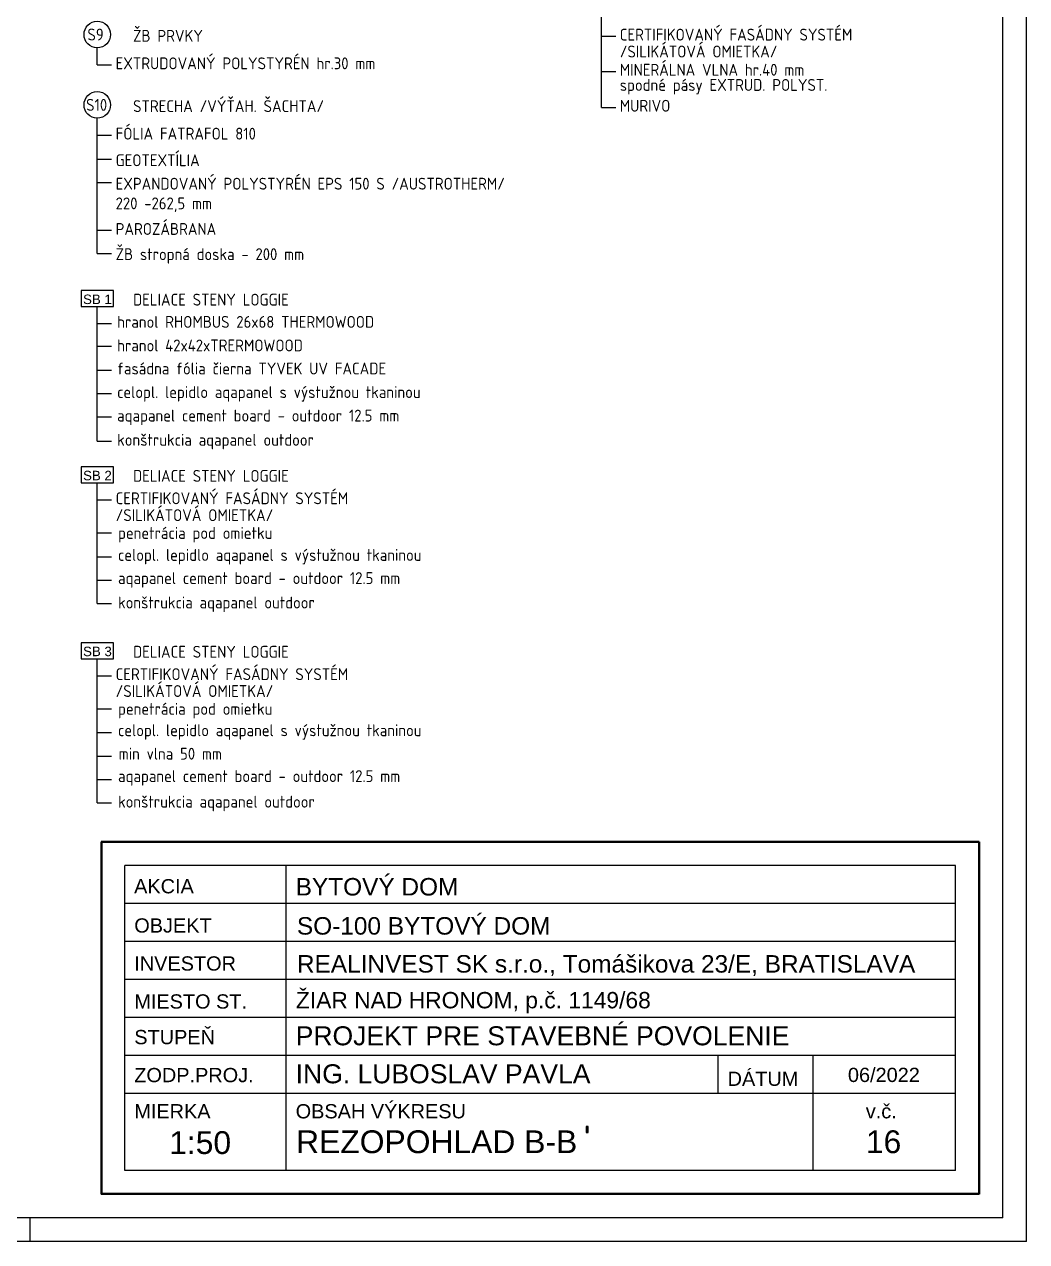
# Model space of a CAD drawing. Extents: x 3792242 to 5145247, y -1546315 to -1031918.
# Drawn here: x 3952655 to 3963214, y -1545690 to -1532873 of the extents above; entities that cross this region are included whole.
import ezdxf

# ---------------------------------------------------------------- set-up
doc = ezdxf.new("R2010")
doc.units = 0
doc.header["$MEASUREMENT"] = 0
doc.layers.add('OKNÁ', color=143, linetype='CONTINUOUS')
doc.layers.add('TENKÁ', color=7, linetype='CONTINUOUS')
doc.styles.add('ARIAL', font='arial.ttf')
doc.styles.add('STYLE1', font='isocp.shx')

msp = doc.modelspace()

# ---------------------------------------------------------------- hatches: boundary and pattern name
at = {"layer": 'TENKÁ'}
h = msp.add_hatch(color=256, dxfattribs=at)
h.dxf.hatch_style = 1
h.paths.add_polyline_path([(3958572.7, -1544477.641), (3958572.7, -1544541.266), (3958596.325, -1544541.266), (3958596.325, -1544477.641)])

# ---------------------------------------------------------------- linework, layer by layer
at = {"layer": 'OKNÁ', "ltscale": 0.25}
for p, q in [((3958734.337, -1533747.07), (3958734.337, -1532785.471)), ((3958734.337, -1532998.184), (3958884.337, -1532998.184)), ((3953423.966, -1533300.309), (3953423.966, -1533120.977)), ((3953423.966, -1533300.309), (3953573.966, -1533300.309)), ((3958734.337, -1533367.961), (3958884.337, -1533367.961)), ((3958734.337, -1533747.07), (3958884.337, -1533747.07)), ((3953423.966, -1535285.365), (3953423.966, -1533861.405)), ((3953423.966, -1534040.736), (3953573.966, -1534040.736)), ((3953423.966, -1534040.736), (3953573.966, -1534040.736)), ((3953423.966, -1534291.811), (3953573.966, -1534291.811)), ((3953423.966, -1534538.588), (3953573.966, -1534538.588)), ((3953423.966, -1535038.588), (3953573.966, -1535038.588)), ((3953423.966, -1535285.365), (3953573.966, -1535285.365)), ((3953423.966, -1537260.236), (3953423.966, -1535844.871)), ((3953423.966, -1536024.202), (3953573.966, -1536024.202)), ((3953423.966, -1536262.384), (3953573.966, -1536262.384)), ((3953423.966, -1536262.384), (3953573.966, -1536262.384)), ((3953423.966, -1536513.459), (3953573.966, -1536513.459)), ((3953423.966, -1536760.236), (3953573.966, -1536760.236)), ((3953423.966, -1537007.013), (3953573.966, -1537007.013)), ((3953423.966, -1537260.236), (3953573.966, -1537260.236)), ((3953423.966, -1538972.432), (3953423.966, -1537700.29)), ((3953423.966, -1537879.621), (3953573.966, -1537879.621)), ((3953423.966, -1538227.804), (3953573.966, -1538227.804)), ((3953423.966, -1538227.804), (3953573.966, -1538227.804)), ((3953423.966, -1538478.878), (3953573.966, -1538478.878)), ((3953423.966, -1538725.655), (3953573.966, -1538725.655)), ((3953423.966, -1538972.432), (3953573.966, -1538972.432)), ((3953423.966, -1541070.971), (3953423.966, -1539552.052)), ((3953423.966, -1539731.383), (3953573.966, -1539731.383)), ((3953423.966, -1540079.566), (3953573.966, -1540079.566)), ((3953423.966, -1540079.566), (3953573.966, -1540079.566)), ((3953423.966, -1540330.64), (3953573.966, -1540330.64)), ((3953423.966, -1540577.417), (3953573.966, -1540577.417)), ((3953423.966, -1540824.194), (3953573.966, -1540824.194)), ((3953423.966, -1541070.971), (3953573.966, -1541070.971))]:
    msp.add_line(p, q, dxfattribs=at)
for centre in [(3953423.966, -1532980.977), (3953423.966, -1533721.405)]:
    msp.add_circle(centre, 140, dxfattribs=at)
at = {"layer": 'TENKÁ', "color": 7}
for p, q in [((3963213.575, -1545689.552), (3963213.575, -1517855.516)), ((3962963.575, -1545439.552), (3962963.575, -1518105.516)), ((3962963.575, -1545439.552), (3886406.575, -1545439.552)), ((3963213.575, -1545689.552), (3886156.575, -1545689.552))]:
    msp.add_line(p, q, dxfattribs=at)
at = {"layer": 'TENKÁ', "lineweight": 40, "ltscale": 0.25}
for p, q in [((3962713.575, -1541479.552), (3953463.575, -1541479.552)), ((3953463.575, -1541481.552), (3953463.575, -1545189.552)), ((3962713.575, -1541481.552), (3953463.575, -1541481.552)), ((3962713.575, -1541483.552), (3953463.575, -1541483.552)), ((3953465.575, -1541481.552), (3953465.575, -1545189.552)), ((3953467.575, -1541481.552), (3953467.575, -1545189.552)), ((3962709.575, -1541479.552), (3962709.575, -1545189.552)), ((3962711.575, -1541479.552), (3962711.575, -1545189.552)), ((3962713.575, -1541479.552), (3962713.575, -1545189.552)), ((3962713.575, -1545185.552), (3953463.575, -1545185.552)), ((3962713.575, -1545187.552), (3953463.575, -1545187.552)), ((3962713.575, -1545189.552), (3953463.575, -1545189.552))]:
    msp.add_line(p, q, dxfattribs=at)
at = {"layer": 'TENKÁ', "ltscale": 0.25}
for p, q in [((3953713.575, -1544939.552), (3953713.575, -1541729.552)), ((3962463.575, -1541729.552), (3953713.575, -1541729.552)), ((3955413.575, -1544939.552), (3955413.575, -1541729.552)), ((3962463.575, -1544939.552), (3962463.575, -1541729.552)), ((3962463.575, -1542129.552), (3953713.575, -1542129.552)), ((3962463.575, -1542529.552), (3953713.575, -1542529.552)), ((3962463.575, -1542929.552), (3953713.575, -1542929.552)), ((3962463.575, -1543329.552), (3953713.575, -1543329.552)), ((3962463.575, -1543329.552), (3953713.575, -1543329.552)), ((3962463.575, -1543729.552), (3953713.575, -1543729.552)), ((3962463.575, -1543729.552), (3953713.575, -1543729.552)), ((3959963.575, -1544129.552), (3959963.575, -1543729.552)), ((3960963.575, -1544939.552), (3960963.575, -1543729.552)), ((3962463.575, -1544129.552), (3953713.575, -1544129.552)), ((3962463.575, -1544939.552), (3953713.575, -1544939.552)), ((3952713.575, -1545439.552), (3952713.575, -1545689.552)), ((3952713.575, -1545439.552), (3952713.575, -1545689.552))]:
    msp.add_line(p, q, dxfattribs=at)
at = {"layer": 'TENKÁ'}
for points in [[(3953594.716, -1535676.871), (3953253.216, -1535676.871), (3953253.216, -1535844.871), (3953594.716, -1535844.871)], [(3953594.716, -1537532.29), (3953253.216, -1537532.29), (3953253.216, -1537700.29), (3953594.716, -1537700.29)], [(3953594.716, -1539384.052), (3953253.216, -1539384.052), (3953253.216, -1539552.052), (3953594.716, -1539552.052)], [(3958596.325, -1544477.641), (3958572.7, -1544477.641), (3958572.7, -1544541.266), (3958596.325, -1544541.266)]]:
    msp.add_lwpolyline(points, close=True, dxfattribs=at)

# ---------------------------------------------------------------- texts
at = {"layer": 'TENKÁ', "ltscale": 0.25, "style": 'STYLE1'}
for s, p in [('S9', (3953319.662, -1533043.155)), ('ŽB PRVKY', (3953800.71, -1533056.488)), ('CERTIFIKOVANÝ FASÁDNY SYSTÉM', (3958927.423, -1533044.075)), ('/SILIKÁTOVÁ OMIETKA/', (3958927.423, -1533222.075)), ('EXTRUDOVANÝ POLYSTYRÉN hr.30 mm', (3953617.053, -1533346.199)), ('MINERÁLNA VLNA hr.40 mm', (3958927.423, -1533413.852)), ('spodné pásy EXTRUD. POLYST.', (3958927.423, -1533573.852)), ('S10', (3953306.162, -1533783.583)), ('STRECHA /VÝŤAH. ŠACHTA/', (3953800.71, -1533796.916)), ('MURIVO', (3958927.423, -1533792.96)), ('FÓLIA FATRAFOL 810', (3953617.053, -1534086.627)), ('GEOTEXTÍLIA', (3953617.053, -1534366.687)), ('EXPANDOVANÝ POLYSTYRÉN EPS 150 S /AUSTROTHERM/', (3953617.053, -1534613.464)), ('220 -262,5 mm', (3953617.053, -1534820.638)), ('PAROZÁBRANA', (3953617.053, -1535090.112)), ('ŽB stropná doska - 200 mm', (3953617.053, -1535355.638)), ('DELIACE STENY LOGGIE', (3953800.71, -1535834.309)), ('hranol RHOMBUS 26x68 THERMOWOOD', (3953632.627, -1536068.449)), ('hranol 42x42xTRERMOWOOD', (3953632.627, -1536316.449)), ('fasádna fólia čierna TYVEK UV FACADE', (3953632.627, -1536559.449)), ('celopl. lepidlo aqapanel s výstužnou tkaninou', (3953632.627, -1536807.449)), ('aqapanel cement board - outdoor 12.5 mm', (3953632.627, -1537054.949)), ('konštrukcia aqapanel outdoor', (3953632.627, -1537309.949)), ('DELIACE STENY LOGGIE', (3953800.71, -1537689.728)), ('CERTIFIKOVANÝ FASÁDNY SYSTÉM', (3953617.053, -1537925.512)), ('/SILIKÁTOVÁ OMIETKA/', (3953617.053, -1538103.512)), ('penetrácia pod omietku', (3953642.284, -1538290.869)), ('celopl. lepidlo aqapanel s výstužnou tkaninou', (3953642.284, -1538522.369)), ('aqapanel cement board - outdoor 12.5 mm', (3953642.284, -1538765.869)), ('konštrukcia aqapanel outdoor', (3953642.284, -1539022.869)), ('DELIACE STENY LOGGIE', (3953800.71, -1539541.49)), ('CERTIFIKOVANÝ FASÁDNY SYSTÉM', (3953617.053, -1539777.274)), ('/SILIKÁTOVÁ OMIETKA/', (3953617.053, -1539955.274)), ('penetrácia pod omietku', (3953642.284, -1540142.631)), ('celopl. lepidlo aqapanel s výstužnou tkaninou', (3953642.284, -1540368.131)), ('min vlna 50 mm', (3953649.284, -1540614.822)), ('aqapanel cement board - outdoor 12.5 mm', (3953642.284, -1540850.631)), ('konštrukcia aqapanel outdoor', (3953642.284, -1541120.131))]:
    msp.add_text(s, height=125, dxfattribs=at).set_placement(p)
at = {"layer": 'TENKÁ', "linetype": 'Continuous', "lineweight": 20, "style": 'ARIAL'}
for s, p in [('SB 1', (3953274.127, -1535818.199)), ('SB 2', (3953274.127, -1537673.619)), ('SB 3', (3953274.127, -1539525.381))]:
    msp.add_text(s, height=100, dxfattribs=at).set_placement(p)
at = {"layer": 'TENKÁ', "lineweight": 40, "ltscale": 0.25, "style": 'ARIAL'}
for s, height, p in [('AKCIA', 150, (3953811.746, -1542022.393)), ('BYTOVÝ DOM', 184, (3955513.575, -1542045.068)), ('OBJEKT', 150, (3953813.575, -1542435.689)), ('SO-100 BYTOVÝ DOM', 184, (3955526.717, -1542456.847)), ('INVESTOR', 150, (3953813.575, -1542835.689)), ('REALINVEST SK s.r.o., Tomášikova 23/E, BRATISLAVA', 184, (3955526.717, -1542856.847)), ('MIESTO ST.', 150, (3953813.575, -1543235.689)), ('ŽIAR NAD HRONOM, p.č. 1149/68', 172, (3955516, -1543232.956)), ('STUPEŇ', 150, (3953813.575, -1543610.689)), ('PROJEKT PRE STAVEBNÉ POVOLENIE', 200, (3955513.577, -1543622.163)), ('ING. LUBOSLAV PAVLA', 200, (3955513.577, -1544022.163)), ('06/2022', 150, (3961330.875, -1544008.808)), ('ZODP.PROJ.', 150, (3953813.575, -1544010.689)), ('DÁTUM     ', 150, (3960063.575, -1544049.552)), ('OBSAH VÝKRESU', 150, (3955513.575, -1544391.66)), ('v.č.', 150, (3961518.974, -1544391.66)), ('MIERKA             ', 150, (3953813.575, -1544391.66)), ('1:50', 240, (3954181.052, -1544766.688)), ('REZOPOHLAD B-B', 240, (3955517.911, -1544757.565)), ('16', 240, (3961519.911, -1544757.565))]:
    msp.add_text(s, height=height, dxfattribs=at).set_placement(p)

doc.saveas('drawing.dxf')
